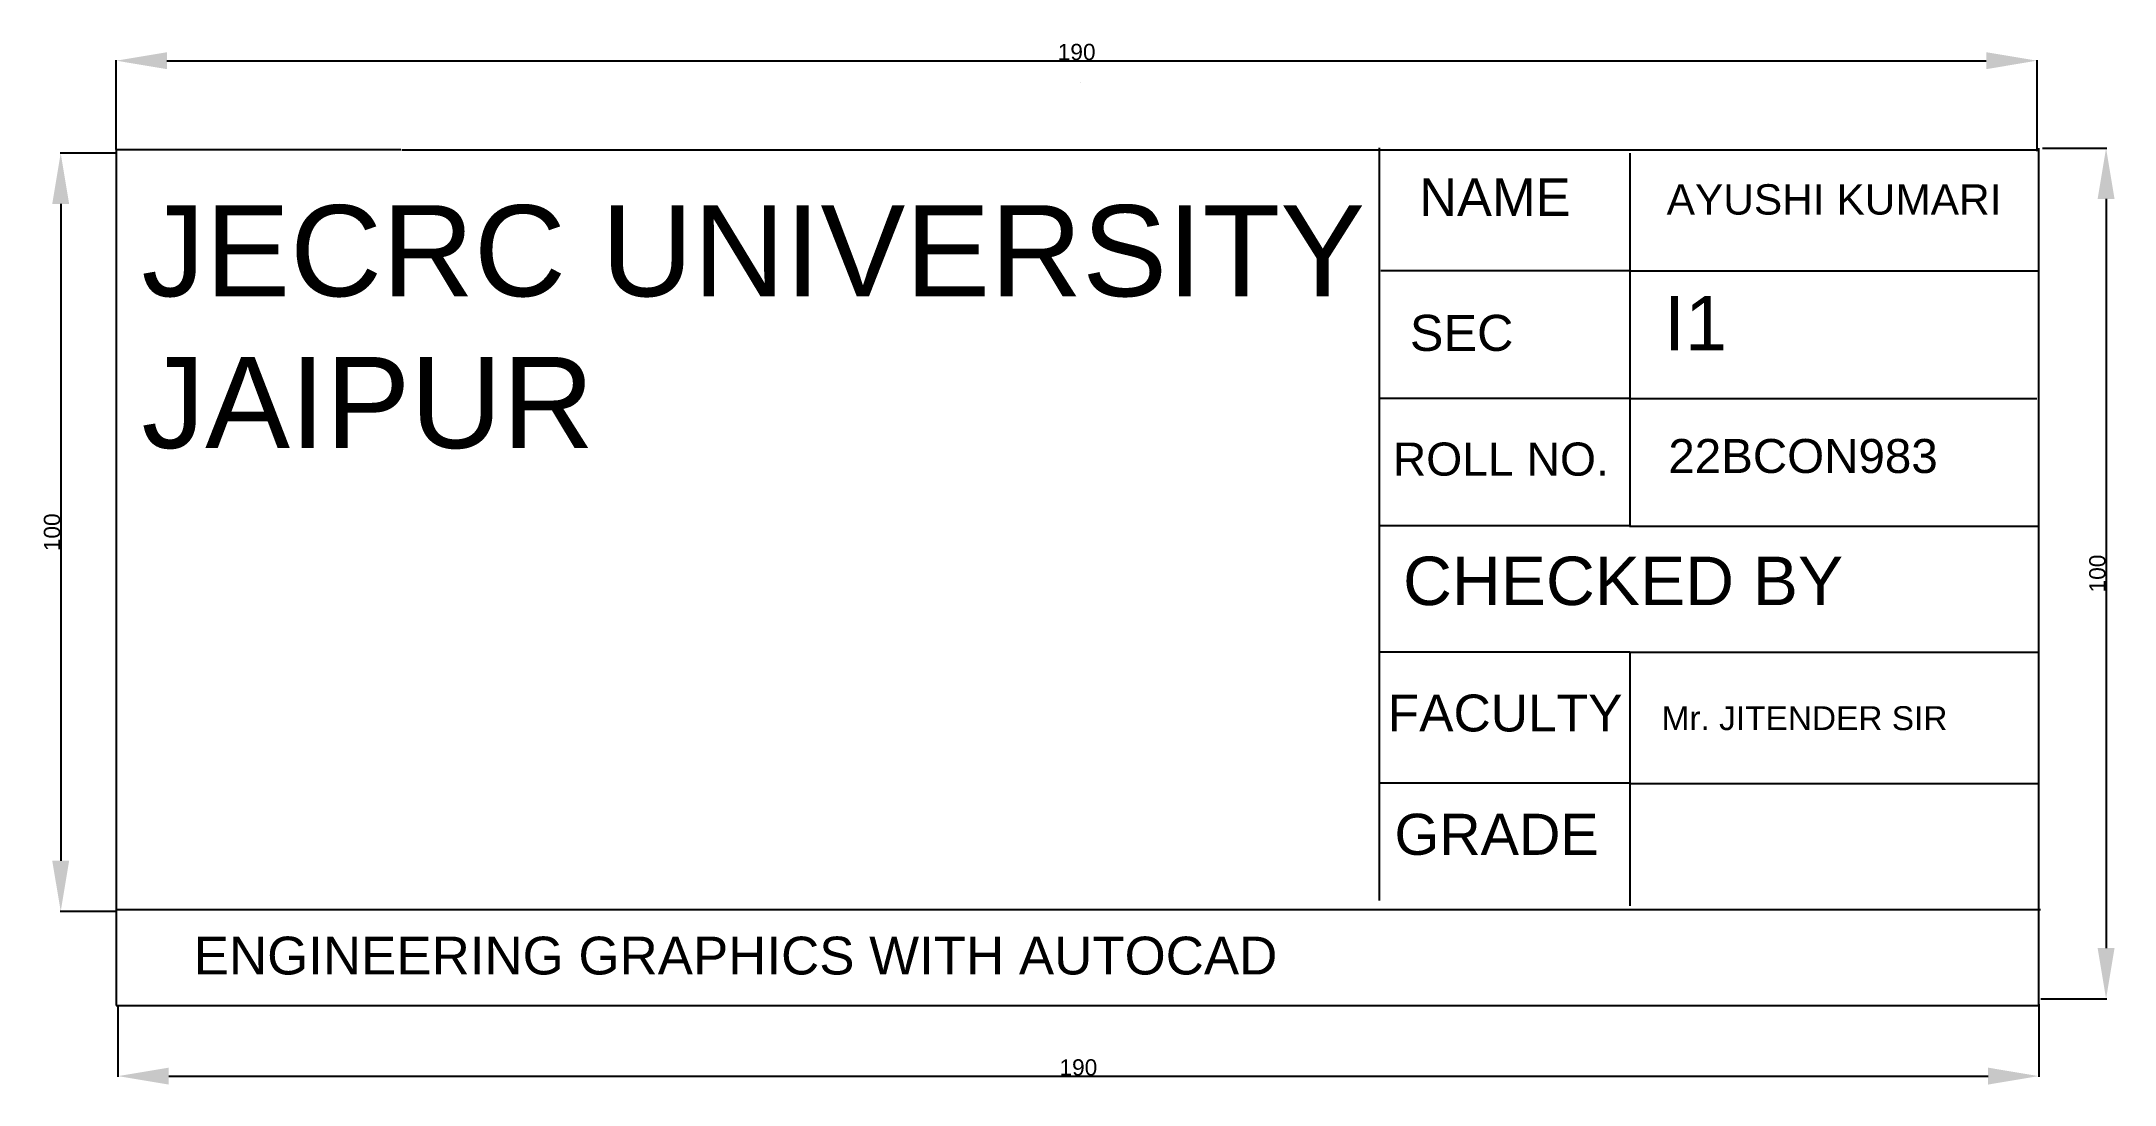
# Model space of a CAD drawing. Header units: millimetres. Extents: x 799 to 4886, y 399 to 2457.
import ezdxf

# ---------------------------------------------------------------- set-up
doc = ezdxf.new("R2010")
doc.units = ezdxf.units.MM
doc.styles.get("Standard").update_dxf_attribs({"font": 'arial.ttf'})
doc.dimstyles.new('ISO-25', dxfattribs={"dimtxt": 32, "dimasz": 100, "dimexe": 1.25, "dimexo": 0.625, "dimgap": 0.629, "dimtad": 1, "dimtoh": 1, "dimtxsty": 'Standard', "dimcen": 2.5055, "dimadec": 0, "dimazin": 0, "dimtfac": 1, "dimtmove": 0, "dimatfit": 3, "dimfxl": 1, "dimarcsym": 0})

# ---------------------------------------------------------------- blocks, each defined once
blk = doc.blocks.new('*D5')
at = {"color": 0, "lineweight": -2, "transparency": 16777216}
for p, q in [((946, 2244), (946, 2420.3)), ((1046, 2419.1), (4632.8, 2419.1)), ((4732.8, 2240.7), (4732.8, 2420.3))]:
    blk.add_line(p, q, dxfattribs=at)
at = {"color": 0, "transparency": 16777216}
for points in [[(1046, 2435.8), (1046, 2402.4), (946, 2419.1)], [(4632.8, 2435.8), (4632.8, 2402.4), (4732.8, 2419.1)]]:
    blk.add_solid(points, dxfattribs=at)
at = {"layer": 'Defpoints', "color": 0, "transparency": 16777216}
for p in [(4732.8, 2419.1), (946, 2243.3), (4732.8, 2240)]:
    blk.add_point(p, dxfattribs=at)
at = {"color": 0, "transparency": 16777216, "insert": (2839.4, 2436.1), "char_height": 32, "attachment_point": 5}
blk.add_mtext('190', dxfattribs=at)
blk = doc.blocks.new('*D6')
at = {"color": 0, "lineweight": -2, "transparency": 16777216}
for p, q in [((949.4, 554.5), (949.4, 414.6)), ((4736.2, 557.9), (4736.2, 414.6)), ((1049.4, 415.9), (4636.2, 415.9))]:
    blk.add_line(p, q, dxfattribs=at)
at = {"color": 0, "transparency": 16777216}
for points in [[(1049.4, 432.6), (1049.4, 399.2), (949.4, 415.9)], [(4636.2, 432.6), (4636.2, 399.2), (4736.2, 415.9)]]:
    blk.add_solid(points, dxfattribs=at)
at = {"layer": 'Defpoints', "color": 0, "transparency": 16777216}
for p in [(949.4, 555.2), (4736.2, 558.5), (4736.2, 415.9)]:
    blk.add_point(p, dxfattribs=at)
at = {"color": 0, "transparency": 16777216, "insert": (2842.8, 432.9), "char_height": 32, "attachment_point": 5}
blk.add_mtext('190', dxfattribs=at)
blk = doc.blocks.new('*D7')
at = {"color": 0, "lineweight": -2, "transparency": 16777216}
for p, q in [((4743.4, 2246.4), (4870.2, 2246.4)), ((4868.9, 2146.4), (4868.9, 668.4)), ((4740.1, 568.4), (4870.2, 568.4))]:
    blk.add_line(p, q, dxfattribs=at)
at = {"color": 0, "transparency": 16777216}
for points in [[(4852.2, 2146.4), (4885.6, 2146.4), (4868.9, 2246.4)], [(4852.2, 668.4), (4885.6, 668.4), (4868.9, 568.4)]]:
    blk.add_solid(points, dxfattribs=at)
at = {"layer": 'Defpoints', "color": 0, "transparency": 16777216}
for p in [(4742.8, 2246.4), (4739.5, 568.4), (4868.9, 568.4)]:
    blk.add_point(p, dxfattribs=at)
at = {"color": 0, "transparency": 16777216, "insert": (4851.9, 1407.4), "char_height": 32, "attachment_point": 5, "rotation": 90}
blk.add_mtext('100', dxfattribs=at)
blk = doc.blocks.new('*D8')
at = {"color": 0, "lineweight": -2, "transparency": 16777216}
for p, q in [((945.4, 2236.5), (835.3, 2236.5)), ((836.5, 2136.5), (836.5, 840.9)), ((945.4, 740.9), (835.3, 740.9))]:
    blk.add_line(p, q, dxfattribs=at)
at = {"color": 0, "transparency": 16777216}
for points in [[(819.8, 2136.5), (853.2, 2136.5), (836.5, 2236.5)], [(819.8, 840.9), (853.2, 840.9), (836.5, 740.9)]]:
    blk.add_solid(points, dxfattribs=at)
at = {"layer": 'Defpoints', "color": 0, "transparency": 16777216}
for p in [(946, 2236.5), (836.5, 740.9), (946, 740.9)]:
    blk.add_point(p, dxfattribs=at)
at = {"color": 0, "transparency": 16777216, "insert": (819.5, 1488.7), "char_height": 32, "attachment_point": 5, "rotation": 90}
blk.add_mtext('100', dxfattribs=at)

msp = doc.modelspace()

# ---------------------------------------------------------------- linework, layer by layer
for p, q in [((2847.703, 2375.99), (2847.703, 2375.99)), ((1506.863, 2243.45), (945.978, 2243.45)), ((945.978, 2243.45), (945.978, 744.55)), ((3435.671, 2246.881), (3435.671, 762.135)), ((3929.899, 2236.803), (3929.899, 1501.149)), ((4543.603, 2243.45), (4736.096, 2243.45)), ((4735.819, 2246.633), (4735.819, 761.299)), ((3439.034, 2005.022), (3929.899, 2005.022)), ((3932.77, 2004.603), (4735.819, 2004.603)), ((3435.671, 1753.085), (3929.899, 1753.085)), ((3929.452, 1752.627), (4732.5, 1752.627)), ((4732.5, 1752.627), (4732.5, 1752.627)), ((4735.819, 1749.311), (4735.819, 1745.996)), ((3929.899, 1501.149), (3435.671, 1501.149)), ((3435.671, 1501.149), (3435.671, 1252.572)), ((3929.452, 1500.651), (4735.819, 1500.651)), ((3435.671, 1252.572), (3929.899, 1252.572)), ((3929.452, 1251.99), (4735.819, 1251.99)), ((3929.899, 1252.572), (3929.899, 752.058)), ((3929.899, 993.917), (3435.671, 993.917)), ((3929.452, 993.382), (4735.819, 993.382)), ((945.978, 744.55), (1526.776, 744.55)), ((946.067, 744.032), (946.067, 555.011)), ((1526.776, 744.55), (4739.415, 744.55)), ((4735.819, 761.299), (4735.819, 555.011)), ((4739.415, 744.55), (4739.415, 744.55)), ((946.067, 555.011), (4736.185, 555.011))]:
    msp.add_line(p, q)
msp.add_lwpolyline([(1509.192, 2243.521), (4548.524, 2243.521)])

# ---------------------------------------------------------------- texts
at = {"attachment_point": 1}
for s, width, gutter_width, insert, char_height in [('NAME', 2215.52379, 76.983, (3514.746, 2186.681), 73.9033), ('AYUSHI KUMARI', 2859.12642, 74.859, (4002.59, 2175.337), 59.88736), ('JECRC UNIVERSITY\\PJAIPUR', 9737.55065, 89.835, (995.761, 2134.017), 179.66972), ('I1', 2515.57961, 111.342, (3997.245, 1954.639), 106.8883), ('SEC', 1354.54306, 74.06, (3496.293, 1917.688), 71.0977), ('ROLL NO.', 2452.39534, 68.043, (3462.672, 1665.752), 65.3216), ('22BCON983', 2874.69644, 69.856, (4005.867, 1672.781), 67.0613), ('CHECKED BY', 6933.13684, 99.525, (3482.845, 1440.689), 95.5436), ('FACULTY', 2384.83419, 75.783, (3452.586, 1168.597), 72.7518), ('Mr. JITENDER SIR', 2047.99116, 49.124, (3992.593, 1145.62), 47.15935), ('GRADE', 2952.02489, 84.426, (3466.034, 933.457), 81.0491), ('ENGINEERING GRAPHICS WITH AUTOCAD', 9793.94465, 46.623, (1098.734, 690.973), 74.59758)]:
    msp.add_mtext_dynamic_manual_height_columns(s, width=width, gutter_width=gutter_width, heights=[0], dxfattribs=dict(at, insert=insert, char_height=char_height))

# ---------------------------------------------------------------- dimensions: what is measured, and where the dimension line sits
for base, p1, p2, picture, middle in [((4732.805, 2419.099), (946.006, 2243.344), (4732.805, 2240.027), '*D5', (2839.406, 2436.067)), ((4736.154, 415.888), (949.354, 555.166), (4736.154, 558.483), '*D6', (2842.754, 432.855))]:
    dim = msp.add_linear_dim(base=base, p1=p1, p2=p2, text='190', dimstyle='ISO-25')
    dim.commit()
    dim.dimension.update_dxf_attribs({"geometry": picture, "text_midpoint": middle})
for base, p1, p2, picture, middle in [((836.514, 740.871), (946.036, 2236.454), (946.036, 740.871), '*D8', (819.547, 1488.662)), ((4868.907, 568.431), (4742.791, 2246.403), (4739.472, 568.431), '*D7', (4851.94, 1407.417))]:
    dim = msp.add_linear_dim(base=base, p1=p1, p2=p2, angle=90, text='100', dimstyle='ISO-25')
    dim.commit()
    dim.dimension.update_dxf_attribs({"geometry": picture, "text_midpoint": middle})

doc.saveas('drawing.dxf')
